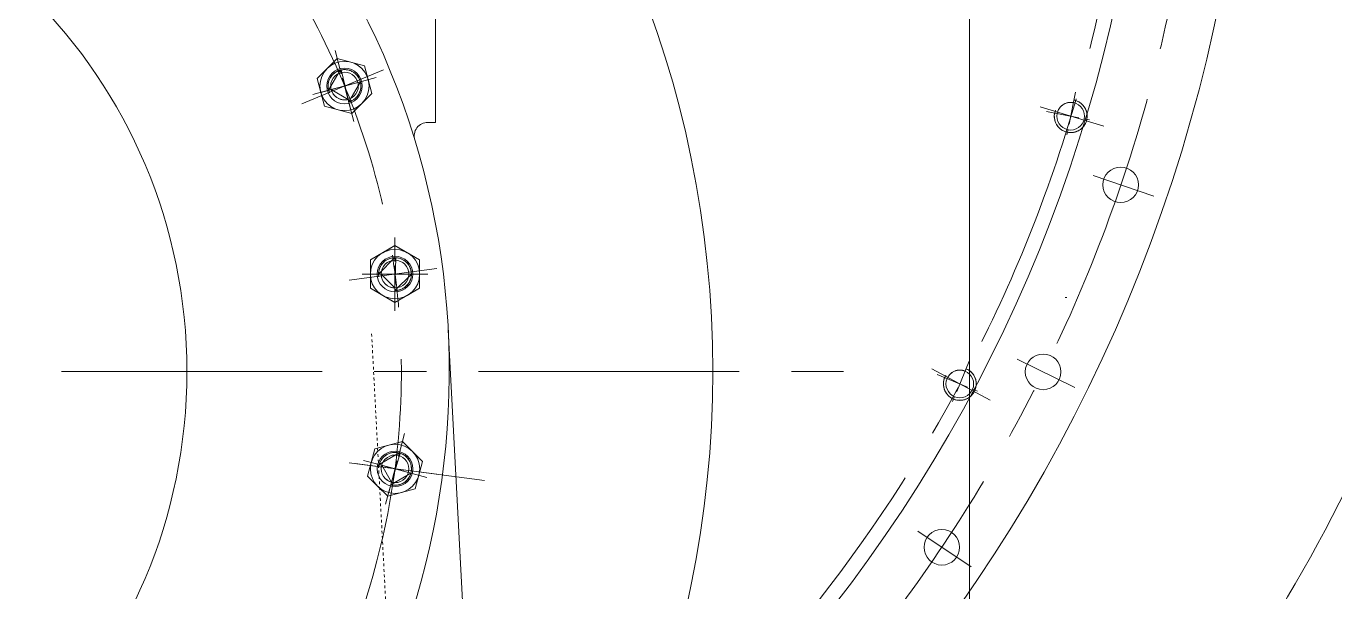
# Model space of a CAD drawing. Header units: inches. Extents: x 0 to 26418, y 0 to 20128.
# Drawn here: x 4138.2 to 4616.2, y 15394.7 to 15601.3 of the extents above; entities that cross this region are included whole.
import ezdxf

# ---------------------------------------------------------------- set-up
doc = ezdxf.new("R2010")
doc.units = ezdxf.units.IN
doc.header["$MEASUREMENT"] = 0
for name, pattern in [('ACAD_ISO02W100', [15, 12, -3]), ('CENTER', [50.8, 31.75, -6.35, 6.35, -6.35]), ('点画线', [18, 12, -2, 2, -2]), ('虚线', [2, 1, -1])]:
    doc.linetypes.add(name, pattern=pattern)
for name, color, linetype, lineweight in [('CAXA1', 5, 'CENTER', 5), ('中心线层', 5, 'CENTER', 5), ('细实线层', 7, 'Continuous', 5), ('虚线层', 6, 'ACAD_ISO02W100', 5)]:
    doc.layers.add(name, color=color, linetype=linetype, lineweight=lineweight)

msp = doc.modelspace()

# ---------------------------------------------------------------- linework, layer by layer
at = {"color": 7, "lineweight": 5}
for p, q in [((4482.73, 15882.91), (4482.73, 15075.18)), ((4287.73, 15634.22), (4287.73, 15566.22)), ((4251.77, 15589.53), (4244.42, 15582.18)), ((4248.09, 15585.86), (4251.77, 15589.53)), ((4251.77, 15589.53), (4251.77, 15589.53)), ((4251.77, 15589.53), (4256.79, 15588.19)), ((4261.8, 15586.84), (4251.77, 15589.53)), ((4244.42, 15582.18), (4248.09, 15585.86)), ((4248.09, 15585.86), (4248.09, 15585.86)), ((4248.66, 15577.94), (4252.9, 15585.29)), ((4250.68, 15584.16), (4250.44, 15583.95)), ((4250.93, 15584.35), (4250.68, 15584.16)), ((4251.19, 15584.53), (4250.93, 15584.35)), ((4251.46, 15584.69), (4251.19, 15584.53)), ((4251.73, 15584.84), (4251.46, 15584.69)), ((4252.02, 15584.98), (4251.73, 15584.84)), ((4252.31, 15585.1), (4252.02, 15584.98)), ((4252.6, 15585.2), (4252.31, 15585.1)), ((4252.9, 15585.29), (4252.6, 15585.2)), ((4253.52, 15585.42), (4253.21, 15585.36)), ((4253.21, 15585.36), (4256.01, 15573.7)), ((4253.83, 15585.46), (4253.52, 15585.42)), ((4254.14, 15585.49), (4253.83, 15585.46)), ((4254.46, 15585.5), (4254.14, 15585.49)), ((4254.77, 15585.49), (4254.46, 15585.5)), ((4255.08, 15585.46), (4254.77, 15585.49)), ((4255.39, 15585.42), (4255.08, 15585.46)), ((4255.7, 15585.36), (4255.39, 15585.42)), ((4256.01, 15585.29), (4255.7, 15585.36)), ((4256.31, 15585.2), (4256.01, 15585.29)), ((4256.61, 15585.1), (4256.31, 15585.2)), ((4256.9, 15584.98), (4256.61, 15585.1)), ((4256.79, 15588.19), (4256.79, 15588.19)), ((4256.79, 15588.19), (4261.8, 15586.84)), ((4257.18, 15584.84), (4256.9, 15584.98)), ((4257.46, 15584.69), (4257.18, 15584.84)), ((4257.72, 15584.53), (4257.46, 15584.69)), ((4257.98, 15584.35), (4257.72, 15584.53)), ((4258.23, 15584.16), (4257.98, 15584.35)), ((4258.47, 15583.95), (4258.23, 15584.16)), ((4261.8, 15586.84), (4261.8, 15586.84)), ((4261.8, 15586.84), (4263.15, 15581.82)), ((4264.49, 15576.81), (4261.8, 15586.84)), ((4245.76, 15577.17), (4244.42, 15582.18)), ((4244.42, 15582.18), (4244.42, 15582.18)), ((4244.42, 15582.18), (4247.11, 15572.15)), ((4248.49, 15580.12), (4248.46, 15579.81)), ((4248.46, 15579.81), (4248.46, 15579.5)), ((4248.46, 15579.5), (4248.46, 15579.18)), ((4248.53, 15580.43), (4248.49, 15580.12)), ((4248.59, 15580.74), (4248.53, 15580.43)), ((4248.66, 15581.05), (4248.59, 15580.74)), ((4248.75, 15581.35), (4248.66, 15581.05)), ((4248.66, 15577.94), (4260.25, 15581.05)), ((4248.85, 15581.65), (4248.75, 15581.35)), ((4248.97, 15581.94), (4248.85, 15581.65)), ((4249.11, 15582.22), (4248.97, 15581.94)), ((4249.26, 15582.5), (4249.11, 15582.22)), ((4249.42, 15582.76), (4249.26, 15582.5)), ((4249.6, 15583.02), (4249.42, 15582.76)), ((4249.79, 15583.27), (4249.6, 15583.02)), ((4250, 15583.51), (4249.79, 15583.27)), ((4250.21, 15583.74), (4250, 15583.51)), ((4250.44, 15583.95), (4250.21, 15583.74)), ((4260.25, 15581.05), (4256.01, 15573.7)), ((4258.7, 15583.74), (4258.47, 15583.95)), ((4258.92, 15583.51), (4258.7, 15583.74)), ((4259.12, 15583.27), (4258.92, 15583.51)), ((4259.31, 15583.02), (4259.12, 15583.27)), ((4259.49, 15582.76), (4259.31, 15583.02)), ((4259.65, 15582.5), (4259.49, 15582.76)), ((4259.8, 15582.22), (4259.65, 15582.5)), ((4259.94, 15581.94), (4259.8, 15582.22)), ((4260.06, 15581.65), (4259.94, 15581.94)), ((4260.16, 15581.35), (4260.06, 15581.65)), ((4260.25, 15581.05), (4260.16, 15581.35)), ((4260.33, 15580.74), (4260.25, 15581.05)), ((4260.38, 15580.43), (4260.33, 15580.74)), ((4260.42, 15580.12), (4260.38, 15580.43)), ((4260.45, 15579.81), (4260.42, 15580.12)), ((4260.46, 15579.5), (4260.45, 15579.81)), ((4260.45, 15579.18), (4260.46, 15579.5)), ((4263.15, 15581.82), (4264.49, 15576.81)), ((4247.11, 15572.15), (4245.76, 15577.17)), ((4245.76, 15577.17), (4245.76, 15577.17)), ((4248.46, 15579.18), (4248.49, 15578.87)), ((4248.49, 15578.87), (4248.53, 15578.56)), ((4248.53, 15578.56), (4248.59, 15578.25)), ((4248.59, 15578.25), (4248.66, 15577.94)), ((4249.58, 15578.19), (4248.66, 15577.94)), ((4255.76, 15574.61), (4249.58, 15578.19)), ((4249.58, 15578.19), (4249.65, 15577.93)), ((4255.76, 15574.61), (4249.58, 15578.19)), ((4249.65, 15577.93), (4249.74, 15577.68)), ((4249.74, 15577.68), (4249.84, 15577.44)), ((4249.84, 15577.44), (4249.95, 15577.2)), ((4249.95, 15577.2), (4250.08, 15576.97)), ((4250.08, 15576.97), (4250.22, 15576.74)), ((4250.22, 15576.74), (4250.37, 15576.53)), ((4250.37, 15576.53), (4250.53, 15576.32)), ((4250.53, 15576.32), (4250.7, 15576.11)), ((4250.7, 15576.11), (4250.88, 15575.92)), ((4250.88, 15575.92), (4251.08, 15575.74)), ((4251.08, 15575.74), (4251.28, 15575.57)), ((4251.28, 15575.57), (4251.49, 15575.41)), ((4251.49, 15575.41), (4251.7, 15575.26)), ((4251.7, 15575.26), (4251.93, 15575.12)), ((4251.93, 15575.12), (4252.16, 15574.99)), ((4252.16, 15574.99), (4252.4, 15574.88)), ((4252.4, 15574.88), (4252.65, 15574.78)), ((4252.65, 15574.78), (4252.89, 15574.69)), ((4252.89, 15574.69), (4253.15, 15574.61)), ((4253.15, 15574.61), (4253.41, 15574.55)), ((4255.51, 15574.55), (4255.76, 15574.61)), ((4256.01, 15573.7), (4255.76, 15574.61)), ((4257.15, 15569.46), (4264.49, 15576.81)), ((4257.72, 15574.46), (4257.98, 15574.64)), ((4257.98, 15574.64), (4258.23, 15574.83)), ((4258.23, 15574.83), (4258.47, 15575.04)), ((4258.47, 15575.04), (4258.7, 15575.25)), ((4258.7, 15575.25), (4258.92, 15575.48)), ((4258.92, 15575.48), (4259.12, 15575.72)), ((4259.12, 15575.72), (4259.31, 15575.97)), ((4259.31, 15575.97), (4259.49, 15576.23)), ((4259.49, 15576.23), (4259.65, 15576.5)), ((4259.65, 15576.5), (4259.8, 15576.77)), ((4259.8, 15576.77), (4259.94, 15577.05)), ((4259.94, 15577.05), (4260.06, 15577.34)), ((4260.06, 15577.34), (4260.16, 15577.64)), ((4260.16, 15577.64), (4260.25, 15577.94)), ((4260.25, 15577.94), (4260.33, 15578.25)), ((4260.33, 15578.25), (4260.38, 15578.56)), ((4260.38, 15578.56), (4260.42, 15578.87)), ((4260.42, 15578.87), (4260.45, 15579.18)), ((4264.49, 15576.81), (4260.82, 15573.13)), ((4264.49, 15576.81), (4264.49, 15576.81)), ((4252.13, 15570.8), (4247.11, 15572.15)), ((4247.11, 15572.15), (4247.11, 15572.15)), ((4247.11, 15572.15), (4257.15, 15569.46)), ((4257.15, 15569.46), (4252.13, 15570.8)), ((4252.13, 15570.8), (4252.13, 15570.8)), ((4253.41, 15574.55), (4253.67, 15574.5)), ((4253.67, 15574.5), (4253.93, 15574.47)), ((4253.93, 15574.47), (4254.19, 15574.45)), ((4254.19, 15574.45), (4254.46, 15574.44)), ((4254.46, 15574.44), (4254.72, 15574.45)), ((4254.72, 15574.45), (4254.98, 15574.47)), ((4254.98, 15574.47), (4255.25, 15574.5)), ((4255.25, 15574.5), (4255.51, 15574.55)), ((4256.01, 15573.7), (4256.31, 15573.79)), ((4256.31, 15573.79), (4256.61, 15573.89)), ((4256.61, 15573.89), (4256.9, 15574.01)), ((4256.9, 15574.01), (4257.18, 15574.15)), ((4260.82, 15573.13), (4257.15, 15569.46)), ((4257.18, 15574.15), (4257.46, 15574.3)), ((4257.46, 15574.3), (4257.72, 15574.46)), ((4260.82, 15573.13), (4260.82, 15573.13)), ((4514.91, 15569.96), (4514.84, 15569.71)), ((4515, 15570.21), (4514.91, 15569.96)), ((4515.1, 15570.46), (4515, 15570.21)), ((4515.21, 15570.7), (4515.1, 15570.46)), ((4515.33, 15570.93), (4515.21, 15570.7)), ((4515.47, 15571.16), (4515.33, 15570.93)), ((4515.61, 15571.38), (4515.47, 15571.16)), ((4515.77, 15571.59), (4515.61, 15571.38)), ((4515.94, 15571.8), (4515.77, 15571.59)), ((4516.12, 15571.99), (4515.94, 15571.8)), ((4516.31, 15572.18), (4516.12, 15571.99)), ((4516.51, 15572.35), (4516.31, 15572.18)), ((4516.72, 15572.51), (4516.51, 15572.35)), ((4516.93, 15572.67), (4516.72, 15572.51)), ((4517.16, 15572.81), (4516.93, 15572.67)), ((4517.39, 15572.94), (4517.16, 15572.81)), ((4517.62, 15573.05), (4517.39, 15572.94)), ((4517.87, 15573.16), (4517.62, 15573.05)), ((4518.12, 15573.25), (4517.87, 15573.16)), ((4518.37, 15573.33), (4518.12, 15573.25)), ((4518.62, 15573.39), (4518.37, 15573.33)), ((4518.88, 15573.44), (4518.62, 15573.39)), ((4519.15, 15573.48), (4518.88, 15573.44)), ((4519.41, 15573.51), (4519.15, 15573.48)), ((4519.67, 15573.52), (4519.41, 15573.51)), ((4519.94, 15573.51), (4519.67, 15573.52)), ((4520.2, 15573.5), (4519.94, 15573.51)), ((4520.46, 15573.47), (4520.2, 15573.5)), ((4520.73, 15573.42), (4520.46, 15573.47)), ((4520.91, 15574.35), (4520.73, 15573.42)), ((4520.73, 15573.42), (4520.73, 15573.42)), ((4521.22, 15574.28), (4520.91, 15574.35)), ((4520.91, 15574.35), (4520.91, 15574.35)), ((4521.52, 15574.2), (4521.22, 15574.28)), ((4521.82, 15574.09), (4521.52, 15574.2)), ((4522.11, 15573.98), (4521.82, 15574.09)), ((4522.39, 15573.85), (4522.11, 15573.98)), ((4522.67, 15573.7), (4522.39, 15573.85)), ((4522.94, 15573.54), (4522.67, 15573.7)), ((4523.2, 15573.36), (4522.94, 15573.54)), ((4523.45, 15573.18), (4523.2, 15573.36)), ((4523.7, 15572.98), (4523.45, 15573.18)), ((4523.93, 15572.76), (4523.7, 15572.98)), ((4524.15, 15572.54), (4523.93, 15572.76)), ((4524.35, 15572.3), (4524.15, 15572.54)), ((4524.55, 15572.06), (4524.35, 15572.3)), ((4524.73, 15571.8), (4524.55, 15572.06)), ((4524.9, 15571.53), (4524.73, 15571.8)), ((4525.05, 15571.26), (4524.9, 15571.53)), ((4525.19, 15570.98), (4525.05, 15571.26)), ((4525.31, 15570.69), (4525.19, 15570.98)), ((4525.42, 15570.39), (4525.31, 15570.69)), ((4525.51, 15570.09), (4525.42, 15570.39)), ((4525.59, 15569.79), (4525.51, 15570.09)), ((4257.15, 15569.46), (4257.15, 15569.46)), ((4287.73, 15566.22), (4284.92, 15566.22)), ((4513.76, 15569.01), (4513.74, 15568.7)), ((4513.74, 15568.7), (4513.74, 15568.39)), ((4513.74, 15568.39), (4513.75, 15568.07)), ((4513.75, 15568.07), (4513.78, 15567.76)), ((4513.8, 15569.33), (4513.76, 15569.01)), ((4513.78, 15567.76), (4513.83, 15567.45)), ((4513.85, 15569.64), (4513.8, 15569.33)), ((4513.83, 15567.45), (4513.89, 15567.14)), ((4514.78, 15569.45), (4513.85, 15569.64)), ((4513.85, 15569.64), (4513.85, 15569.64)), ((4513.89, 15567.14), (4513.96, 15566.84)), ((4513.96, 15566.84), (4514.06, 15566.54)), ((4514.06, 15566.54), (4514.17, 15566.24)), ((4514.17, 15566.24), (4514.29, 15565.95)), ((4514.29, 15565.95), (4514.43, 15565.67)), ((4514.43, 15565.67), (4514.58, 15565.4)), ((4514.58, 15565.4), (4514.75, 15565.13)), ((4514.75, 15565.13), (4514.93, 15564.88)), ((4514.84, 15569.71), (4514.78, 15569.45)), ((4514.78, 15569.45), (4514.78, 15569.45)), ((4524.64, 15565), (4524.81, 15565.26)), ((4524.81, 15565.26), (4524.97, 15565.53)), ((4524.97, 15565.53), (4525.12, 15565.81)), ((4525.12, 15565.81), (4525.25, 15566.1)), ((4525.25, 15566.1), (4525.37, 15566.39)), ((4525.37, 15566.39), (4525.47, 15566.69)), ((4525.47, 15566.69), (4525.55, 15566.99)), ((4525.55, 15566.99), (4525.62, 15567.29)), ((4525.65, 15569.48), (4525.59, 15569.79)), ((4525.62, 15567.29), (4525.68, 15567.6)), ((4525.7, 15569.17), (4525.65, 15569.48)), ((4525.68, 15567.6), (4525.71, 15567.92)), ((4525.73, 15568.86), (4525.7, 15569.17)), ((4525.71, 15567.92), (4525.73, 15568.23)), ((4525.74, 15568.54), (4525.73, 15568.86)), ((4525.73, 15568.23), (4525.74, 15568.54)), ((4514.93, 15564.88), (4515.13, 15564.63)), ((4515.13, 15564.63), (4515.33, 15564.39)), ((4515.33, 15564.39), (4515.55, 15564.17)), ((4515.55, 15564.17), (4515.78, 15563.95)), ((4515.78, 15563.95), (4516.02, 15563.75)), ((4516.02, 15563.75), (4516.28, 15563.57)), ((4516.28, 15563.57), (4516.54, 15563.39)), ((4516.54, 15563.39), (4516.81, 15563.23)), ((4516.81, 15563.23), (4517.09, 15563.08)), ((4517.09, 15563.08), (4517.37, 15562.95)), ((4517.37, 15562.95), (4517.66, 15562.84)), ((4517.66, 15562.84), (4517.96, 15562.73)), ((4517.96, 15562.73), (4518.26, 15562.65)), ((4518.26, 15562.65), (4518.57, 15562.58)), ((4518.57, 15562.58), (4518.57, 15562.58)), ((4518.57, 15562.58), (4518.88, 15562.53)), ((4518.88, 15562.53), (4519.19, 15562.49)), ((4519.19, 15562.49), (4519.5, 15562.47)), ((4519.5, 15562.47), (4519.82, 15562.47)), ((4519.82, 15562.47), (4520.13, 15562.48)), ((4520.13, 15562.48), (4520.44, 15562.51)), ((4520.44, 15562.51), (4520.76, 15562.55)), ((4520.76, 15562.55), (4521.06, 15562.61)), ((4521.06, 15562.61), (4521.37, 15562.69)), ((4521.37, 15562.69), (4521.67, 15562.78)), ((4521.67, 15562.78), (4521.96, 15562.89)), ((4521.96, 15562.89), (4522.25, 15563.02)), ((4522.25, 15563.02), (4522.53, 15563.16)), ((4522.53, 15563.16), (4522.81, 15563.31)), ((4522.81, 15563.31), (4523.07, 15563.48)), ((4523.07, 15563.48), (4523.33, 15563.66)), ((4523.33, 15563.66), (4523.58, 15563.85)), ((4523.58, 15563.85), (4523.81, 15564.06)), ((4523.81, 15564.06), (4524.04, 15564.28)), ((4524.04, 15564.28), (4524.25, 15564.51)), ((4524.25, 15564.51), (4524.45, 15564.75)), ((4524.45, 15564.75), (4524.64, 15565)), ((4272.9, 15521.18), (4263.9, 15515.98)), ((4263.9, 15515.98), (4268.4, 15518.58)), ((4268.4, 15518.58), (4272.9, 15521.18)), ((4268.4, 15518.58), (4268.4, 15518.58)), ((4272.9, 15521.18), (4272.9, 15521.18)), ((4272.9, 15521.18), (4277.4, 15518.58)), ((4281.9, 15515.98), (4272.9, 15521.18)), ((4277.4, 15518.58), (4277.4, 15518.58)), ((4277.4, 15518.58), (4281.9, 15515.98)), ((4263.9, 15510.79), (4263.9, 15515.98)), ((4263.9, 15515.98), (4263.9, 15515.98)), ((4263.9, 15515.98), (4263.9, 15505.59)), ((4266.9, 15510.79), (4272.9, 15516.79)), ((4267.19, 15512.64), (4267.1, 15512.34)), ((4267.3, 15512.94), (4267.19, 15512.64)), ((4267.42, 15513.23), (4267.3, 15512.94)), ((4267.55, 15513.51), (4267.42, 15513.23)), ((4267.7, 15513.79), (4267.55, 15513.51)), ((4267.87, 15514.05), (4267.7, 15513.79)), ((4268.05, 15514.31), (4267.87, 15514.05)), ((4268.24, 15514.56), (4268.05, 15514.31)), ((4268.44, 15514.8), (4268.24, 15514.56)), ((4268.66, 15515.03), (4268.44, 15514.8)), ((4268.89, 15515.25), (4268.66, 15515.03)), ((4269.12, 15515.45), (4268.89, 15515.25)), ((4269.37, 15515.64), (4269.12, 15515.45)), ((4269.63, 15515.82), (4269.37, 15515.64)), ((4269.9, 15515.98), (4269.63, 15515.82)), ((4270.18, 15516.13), (4269.9, 15515.98)), ((4270.46, 15516.27), (4270.18, 15516.13)), ((4270.75, 15516.39), (4270.46, 15516.27)), ((4271.05, 15516.49), (4270.75, 15516.39)), ((4271.35, 15516.58), (4271.05, 15516.49)), ((4271.65, 15516.66), (4271.35, 15516.58)), ((4271.96, 15516.71), (4271.65, 15516.66)), ((4272.27, 15516.75), (4271.96, 15516.71)), ((4272.59, 15516.78), (4272.27, 15516.75)), ((4272.9, 15516.79), (4272.59, 15516.78)), ((4273.21, 15516.78), (4272.9, 15504.79)), ((4273.53, 15516.75), (4273.21, 15516.78)), ((4273.84, 15516.71), (4273.53, 15516.75)), ((4274.15, 15516.66), (4273.84, 15516.71)), ((4274.45, 15516.58), (4274.15, 15516.66)), ((4274.75, 15516.49), (4274.45, 15516.58)), ((4275.05, 15516.39), (4274.75, 15516.49)), ((4275.34, 15516.27), (4275.05, 15516.39)), ((4275.62, 15516.13), (4275.34, 15516.27)), ((4275.9, 15515.98), (4275.62, 15516.13)), ((4276.17, 15515.82), (4275.9, 15515.98)), ((4276.43, 15515.64), (4276.17, 15515.82)), ((4276.68, 15515.45), (4276.43, 15515.64)), ((4276.91, 15515.25), (4276.68, 15515.45)), ((4277.14, 15515.03), (4276.91, 15515.25)), ((4277.36, 15514.8), (4277.14, 15515.03)), ((4277.56, 15514.56), (4277.36, 15514.8)), ((4277.75, 15514.31), (4277.56, 15514.56)), ((4277.93, 15514.05), (4277.75, 15514.31)), ((4278.1, 15513.79), (4277.93, 15514.05)), ((4278.25, 15513.51), (4278.1, 15513.79)), ((4278.38, 15513.23), (4278.25, 15513.51)), ((4278.5, 15512.94), (4278.38, 15513.23)), ((4278.61, 15512.64), (4278.5, 15512.94)), ((4278.7, 15512.34), (4278.61, 15512.64)), ((4281.9, 15515.98), (4281.9, 15515.98)), ((4281.9, 15515.98), (4281.9, 15510.79)), ((4281.9, 15505.59), (4281.9, 15515.98)), ((4263.9, 15505.59), (4263.9, 15510.79)), ((4263.9, 15510.79), (4263.9, 15510.79)), ((4266.91, 15511.1), (4266.9, 15510.79)), ((4267.85, 15510.79), (4266.9, 15510.79)), ((4266.9, 15510.79), (4278.9, 15510.79)), ((4266.93, 15511.41), (4266.91, 15511.1)), ((4266.97, 15511.73), (4266.93, 15511.41)), ((4267.03, 15512.03), (4266.97, 15511.73)), ((4267.1, 15512.34), (4267.03, 15512.03)), ((4272.9, 15505.73), (4267.85, 15510.79)), ((4267.85, 15510.79), (4267.85, 15510.52)), ((4272.9, 15505.73), (4267.85, 15510.79)), ((4267.85, 15510.52), (4267.87, 15510.26)), ((4267.87, 15510.26), (4267.91, 15510)), ((4267.91, 15510), (4267.96, 15509.74)), ((4267.96, 15509.74), (4268.02, 15509.48)), ((4268.02, 15509.48), (4268.09, 15509.23)), ((4268.09, 15509.23), (4268.18, 15508.98)), ((4268.18, 15508.98), (4268.28, 15508.73)), ((4268.28, 15508.73), (4268.4, 15508.49)), ((4268.4, 15508.49), (4268.52, 15508.26)), ((4268.52, 15508.26), (4268.66, 15508.03)), ((4268.66, 15508.03), (4268.81, 15507.82)), ((4268.81, 15507.82), (4268.97, 15507.61)), ((4278.9, 15510.79), (4272.9, 15504.79)), ((4277.93, 15507.52), (4278.1, 15507.79)), ((4278.1, 15507.79), (4278.25, 15508.06)), ((4278.25, 15508.06), (4278.38, 15508.35)), ((4278.38, 15508.35), (4278.5, 15508.64)), ((4278.5, 15508.64), (4278.61, 15508.93)), ((4278.61, 15508.93), (4278.7, 15509.23)), ((4278.77, 15512.03), (4278.7, 15512.34)), ((4278.7, 15509.23), (4278.77, 15509.54)), ((4278.83, 15511.73), (4278.77, 15512.03)), ((4278.77, 15509.54), (4278.83, 15509.85)), ((4278.87, 15511.41), (4278.83, 15511.73)), ((4278.83, 15509.85), (4278.87, 15510.16)), ((4278.89, 15511.1), (4278.87, 15511.41)), ((4278.87, 15510.16), (4278.89, 15510.47)), ((4278.9, 15510.79), (4278.89, 15511.1)), ((4278.89, 15510.47), (4278.9, 15510.79)), ((4281.9, 15510.79), (4281.9, 15505.59)), ((4268.4, 15502.99), (4263.9, 15505.59)), ((4263.9, 15505.59), (4263.9, 15505.59)), ((4263.9, 15505.59), (4272.9, 15500.39)), ((4272.9, 15500.39), (4268.4, 15502.99)), ((4268.4, 15502.99), (4268.4, 15502.99)), ((4268.97, 15507.61), (4269.14, 15507.41)), ((4269.14, 15507.41), (4269.33, 15507.21)), ((4269.33, 15507.21), (4269.52, 15507.03)), ((4269.52, 15507.03), (4269.72, 15506.86)), ((4269.72, 15506.86), (4269.93, 15506.7)), ((4269.93, 15506.7), (4270.15, 15506.55)), ((4270.15, 15506.55), (4270.37, 15506.41)), ((4270.37, 15506.41), (4270.61, 15506.28)), ((4270.61, 15506.28), (4270.84, 15506.17)), ((4270.84, 15506.17), (4271.09, 15506.07)), ((4271.09, 15506.07), (4271.34, 15505.98)), ((4271.34, 15505.98), (4271.59, 15505.91)), ((4271.59, 15505.91), (4271.85, 15505.84)), ((4271.85, 15505.84), (4272.11, 15505.8)), ((4272.11, 15505.8), (4272.37, 15505.76)), ((4272.37, 15505.76), (4272.64, 15505.74)), ((4272.64, 15505.74), (4272.9, 15505.73)), ((4272.9, 15504.79), (4272.9, 15505.73)), ((4272.9, 15500.39), (4281.9, 15505.59)), ((4272.9, 15504.79), (4273.21, 15504.79)), ((4277.4, 15502.99), (4272.9, 15500.39)), ((4273.21, 15504.79), (4273.53, 15504.82)), ((4273.53, 15504.82), (4273.84, 15504.86)), ((4273.84, 15504.86), (4274.15, 15504.92)), ((4274.15, 15504.92), (4274.45, 15504.99)), ((4274.45, 15504.99), (4274.75, 15505.08)), ((4274.75, 15505.08), (4275.05, 15505.18)), ((4275.05, 15505.18), (4275.34, 15505.31)), ((4275.34, 15505.31), (4275.62, 15505.44)), ((4275.62, 15505.44), (4275.9, 15505.59)), ((4275.9, 15505.59), (4276.17, 15505.75)), ((4276.17, 15505.75), (4276.43, 15505.93)), ((4276.43, 15505.93), (4276.68, 15506.12)), ((4276.68, 15506.12), (4276.91, 15506.33)), ((4276.91, 15506.33), (4277.14, 15506.54)), ((4277.14, 15506.54), (4277.36, 15506.77)), ((4277.36, 15506.77), (4277.56, 15507.01)), ((4281.9, 15505.59), (4277.4, 15502.99)), ((4277.4, 15502.99), (4277.4, 15502.99)), ((4277.56, 15507.01), (4277.75, 15507.26)), ((4277.75, 15507.26), (4277.93, 15507.52)), ((4281.9, 15505.59), (4281.9, 15505.59)), ((4272.9, 15500.39), (4272.9, 15500.39)), ((4292.33, 15490.4), (4310.98, 15134.69)), ((4475.75, 15474.33), (4475.56, 15474.14)), ((4475.95, 15474.51), (4475.75, 15474.33)), ((4476.15, 15474.67), (4475.95, 15474.51)), ((4476.37, 15474.83), (4476.15, 15474.67)), ((4476.59, 15474.97), (4476.37, 15474.83)), ((4476.82, 15475.11), (4476.59, 15474.97)), ((4477.05, 15475.23), (4476.82, 15475.11)), ((4477.3, 15475.33), (4477.05, 15475.23)), ((4477.54, 15475.43), (4477.3, 15475.33)), ((4477.79, 15475.51), (4477.54, 15475.43)), ((4478.05, 15475.58), (4477.79, 15475.51)), ((4478.31, 15475.63), (4478.05, 15475.58)), ((4478.57, 15475.67), (4478.31, 15475.63)), ((4478.83, 15475.7), (4478.57, 15475.67)), ((4479.1, 15475.72), (4478.83, 15475.7)), ((4479.36, 15475.72), (4479.1, 15475.72)), ((4479.63, 15475.7), (4479.36, 15475.72)), ((4479.89, 15475.67), (4479.63, 15475.7)), ((4480.15, 15475.63), (4479.89, 15475.67)), ((4480.41, 15475.58), (4480.15, 15475.63)), ((4480.66, 15475.51), (4480.41, 15475.58)), ((4480.92, 15475.43), (4480.66, 15475.51)), ((4481.16, 15475.33), (4480.92, 15475.43)), ((4481.53, 15476.21), (4481.16, 15475.33)), ((4481.16, 15475.33), (4481.16, 15475.33)), ((4481.81, 15476.08), (4481.53, 15476.21)), ((4481.53, 15476.21), (4481.53, 15476.21)), ((4482.09, 15475.94), (4481.81, 15476.08)), ((4482.36, 15475.78), (4482.09, 15475.94)), ((4482.63, 15475.61), (4482.36, 15475.78)), ((4482.88, 15475.42), (4482.63, 15475.61)), ((4483.13, 15475.23), (4482.88, 15475.42)), ((4483.36, 15475.02), (4483.13, 15475.23)), ((4483.58, 15474.79), (4483.36, 15475.02)), ((4483.79, 15474.56), (4483.58, 15474.79)), ((4483.99, 15474.32), (4483.79, 15474.56)), ((4484.17, 15474.06), (4483.99, 15474.32)), ((4473.25, 15471.14), (4473.23, 15470.82)), ((4473.23, 15470.82), (4473.23, 15470.51)), ((4473.23, 15470.51), (4473.25, 15470.19)), ((4473.28, 15471.45), (4473.25, 15471.14)), ((4473.25, 15470.19), (4473.28, 15469.88)), ((4473.33, 15471.76), (4473.28, 15471.45)), ((4473.28, 15469.88), (4473.33, 15469.57)), ((4473.4, 15472.07), (4473.33, 15471.76)), ((4473.33, 15469.57), (4473.4, 15469.26)), ((4473.48, 15472.37), (4473.4, 15472.07)), ((4473.57, 15472.67), (4473.48, 15472.37)), ((4473.69, 15472.96), (4473.57, 15472.67)), ((4474.56, 15472.6), (4473.69, 15472.96)), ((4473.69, 15472.96), (4473.69, 15472.96)), ((4474.67, 15472.84), (4474.56, 15472.6)), ((4474.56, 15472.6), (4474.56, 15472.6)), ((4474.79, 15473.08), (4474.67, 15472.84)), ((4474.92, 15473.3), (4474.79, 15473.08)), ((4475.07, 15473.53), (4474.92, 15473.3)), ((4475.22, 15473.74), (4475.07, 15473.53)), ((4475.39, 15473.95), (4475.22, 15473.74)), ((4475.56, 15474.14), (4475.39, 15473.95)), ((4484.35, 15473.8), (4484.17, 15474.06)), ((4484.5, 15473.53), (4484.35, 15473.8)), ((4484.64, 15473.25), (4484.5, 15473.53)), ((4484.77, 15472.96), (4484.64, 15473.25)), ((4484.89, 15472.67), (4484.77, 15472.96)), ((4484.98, 15472.37), (4484.89, 15472.67)), ((4485.06, 15472.07), (4484.98, 15472.37)), ((4485.13, 15471.76), (4485.06, 15472.07)), ((4485.06, 15469.26), (4485.13, 15469.57)), ((4485.18, 15471.45), (4485.13, 15471.76)), ((4485.13, 15469.57), (4485.18, 15469.88)), ((4485.21, 15471.14), (4485.18, 15471.45)), ((4485.18, 15469.88), (4485.21, 15470.19)), ((4485.23, 15470.82), (4485.21, 15471.14)), ((4485.21, 15470.19), (4485.23, 15470.51)), ((4485.23, 15470.51), (4485.23, 15470.82)), ((4473.4, 15469.26), (4473.48, 15468.96)), ((4473.48, 15468.96), (4473.57, 15468.66)), ((4473.57, 15468.66), (4473.69, 15468.37)), ((4473.69, 15468.37), (4473.81, 15468.08)), ((4473.81, 15468.08), (4473.96, 15467.8)), ((4473.96, 15467.8), (4474.11, 15467.53)), ((4474.11, 15467.53), (4474.28, 15467.27)), ((4474.28, 15467.27), (4474.47, 15467.01)), ((4474.47, 15467.01), (4474.67, 15466.77)), ((4474.67, 15466.77), (4474.88, 15466.53)), ((4474.88, 15466.53), (4475.1, 15466.31)), ((4475.1, 15466.31), (4475.33, 15466.1)), ((4475.33, 15466.1), (4475.58, 15465.9)), ((4475.58, 15465.9), (4475.83, 15465.72)), ((4475.83, 15465.72), (4476.09, 15465.55)), ((4476.09, 15465.55), (4476.37, 15465.39)), ((4476.37, 15465.39), (4476.65, 15465.25)), ((4476.65, 15465.25), (4476.93, 15465.12)), ((4476.93, 15465.12), (4476.93, 15465.12)), ((4476.93, 15465.12), (4477.23, 15465.01)), ((4477.23, 15465.01), (4477.53, 15464.91)), ((4477.53, 15464.91), (4477.83, 15464.83)), ((4477.83, 15464.83), (4478.14, 15464.77)), ((4478.14, 15464.77), (4478.45, 15464.72)), ((4478.45, 15464.72), (4478.76, 15464.68)), ((4478.76, 15464.68), (4479.07, 15464.67)), ((4479.07, 15464.67), (4479.39, 15464.67)), ((4479.39, 15464.67), (4479.7, 15464.68)), ((4479.7, 15464.68), (4480.01, 15464.72)), ((4480.01, 15464.72), (4480.32, 15464.77)), ((4480.32, 15464.77), (4480.63, 15464.83)), ((4480.63, 15464.83), (4480.93, 15464.91)), ((4480.93, 15464.91), (4481.23, 15465.01)), ((4481.23, 15465.01), (4481.53, 15465.12)), ((4481.53, 15465.12), (4481.81, 15465.25)), ((4481.81, 15465.25), (4482.09, 15465.39)), ((4482.09, 15465.39), (4482.36, 15465.55)), ((4482.36, 15465.55), (4482.63, 15465.72)), ((4482.63, 15465.72), (4482.88, 15465.9)), ((4482.88, 15465.9), (4483.13, 15466.1)), ((4483.13, 15466.1), (4483.36, 15466.31)), ((4483.36, 15466.31), (4483.58, 15466.53)), ((4483.58, 15466.53), (4483.79, 15466.77)), ((4483.79, 15466.77), (4483.99, 15467.01)), ((4483.99, 15467.01), (4484.17, 15467.27)), ((4484.17, 15467.27), (4484.35, 15467.53)), ((4484.35, 15467.53), (4484.5, 15467.8)), ((4484.5, 15467.8), (4484.64, 15468.08)), ((4484.64, 15468.08), (4484.77, 15468.37)), ((4484.77, 15468.37), (4484.89, 15468.66)), ((4484.89, 15468.66), (4484.98, 15468.96)), ((4484.98, 15468.96), (4485.06, 15469.26)), ((4265.58, 15446.99), (4262.89, 15436.96)), ((4264.24, 15441.97), (4265.58, 15446.99)), ((4275.62, 15449.68), (4265.58, 15446.99)), ((4265.58, 15446.99), (4270.6, 15448.34)), ((4265.58, 15446.99), (4265.58, 15446.99)), ((4270.6, 15448.34), (4275.62, 15449.68)), ((4270.6, 15448.34), (4270.6, 15448.34)), ((4271.68, 15445.51), (4271.38, 15445.44)), ((4271.99, 15445.57), (4271.68, 15445.51)), ((4272.3, 15445.61), (4271.99, 15445.57)), ((4272.62, 15445.64), (4272.3, 15445.61)), ((4272.93, 15445.65), (4272.62, 15445.64)), ((4273.25, 15445.64), (4272.93, 15445.65)), ((4273.56, 15445.61), (4273.25, 15445.64)), ((4273.87, 15445.57), (4273.56, 15445.61)), ((4274.18, 15445.51), (4273.87, 15445.57)), ((4274.48, 15445.44), (4274.18, 15445.51)), ((4275.62, 15449.68), (4275.62, 15449.68)), ((4275.62, 15449.68), (4279.3, 15446.01)), ((4282.97, 15442.34), (4275.62, 15449.68)), ((4279.3, 15446.01), (4279.3, 15446.01)), ((4279.3, 15446.01), (4282.97, 15442.34)), ((4262.89, 15436.96), (4264.24, 15441.97)), ((4264.24, 15441.97), (4264.24, 15441.97)), ((4267.14, 15441.2), (4274.48, 15445.44)), ((4267.23, 15441.5), (4267.14, 15441.2)), ((4268.05, 15440.95), (4267.14, 15441.2)), ((4267.14, 15441.2), (4278.73, 15438.09)), ((4267.33, 15441.8), (4267.23, 15441.5)), ((4267.45, 15442.09), (4267.33, 15441.8)), ((4267.59, 15442.37), (4267.45, 15442.09)), ((4267.74, 15442.65), (4267.59, 15442.37)), ((4267.9, 15442.91), (4267.74, 15442.65)), ((4268.08, 15443.17), (4267.9, 15442.91)), ((4268.05, 15440.95), (4267.99, 15440.7)), ((4271.62, 15434.76), (4268.05, 15440.95)), ((4271.62, 15434.76), (4268.05, 15440.95)), ((4268.27, 15443.42), (4268.08, 15443.17)), ((4268.47, 15443.66), (4268.27, 15443.42)), ((4268.69, 15443.89), (4268.47, 15443.66)), ((4268.92, 15444.1), (4268.69, 15443.89)), ((4269.16, 15444.31), (4268.92, 15444.1)), ((4269.41, 15444.5), (4269.16, 15444.31)), ((4269.66, 15444.68), (4269.41, 15444.5)), ((4269.93, 15444.84), (4269.66, 15444.68)), ((4270.21, 15444.99), (4269.93, 15444.84)), ((4270.49, 15445.13), (4270.21, 15444.99)), ((4270.78, 15445.25), (4270.49, 15445.13)), ((4271.08, 15445.35), (4270.78, 15445.25)), ((4271.38, 15445.44), (4271.08, 15445.35)), ((4274.79, 15445.35), (4271.38, 15433.85)), ((4275.08, 15445.25), (4274.79, 15445.35)), ((4275.37, 15445.13), (4275.08, 15445.25)), ((4275.66, 15444.99), (4275.37, 15445.13)), ((4275.93, 15444.84), (4275.66, 15444.99)), ((4276.2, 15444.68), (4275.93, 15444.84)), ((4276.46, 15444.5), (4276.2, 15444.68)), ((4276.71, 15444.31), (4276.46, 15444.5)), ((4276.95, 15444.1), (4276.71, 15444.31)), ((4277.17, 15443.89), (4276.95, 15444.1)), ((4277.39, 15443.66), (4277.17, 15443.89)), ((4277.59, 15443.42), (4277.39, 15443.66)), ((4277.79, 15443.17), (4277.59, 15443.42)), ((4277.96, 15442.91), (4277.79, 15443.17)), ((4278.13, 15442.65), (4277.96, 15442.91)), ((4278.28, 15442.37), (4278.13, 15442.65)), ((4278.41, 15442.09), (4278.28, 15442.37)), ((4278.53, 15441.8), (4278.41, 15442.09)), ((4278.64, 15441.5), (4278.53, 15441.8)), ((4278.73, 15441.2), (4278.64, 15441.5)), ((4278.8, 15440.89), (4278.73, 15441.2)), ((4278.86, 15440.58), (4278.8, 15440.89)), ((4280.28, 15432.3), (4282.97, 15442.34)), ((4282.97, 15442.34), (4281.63, 15437.32)), ((4282.97, 15442.34), (4282.97, 15442.34)), ((4266.57, 15433.28), (4262.89, 15436.96)), ((4262.89, 15436.96), (4262.89, 15436.96)), ((4262.89, 15436.96), (4270.24, 15429.61)), ((4267.89, 15439.91), (4267.88, 15439.65)), ((4267.88, 15439.65), (4267.89, 15439.38)), ((4267.91, 15440.17), (4267.89, 15439.91)), ((4267.89, 15439.38), (4267.91, 15439.12)), ((4267.94, 15440.44), (4267.91, 15440.17)), ((4267.91, 15439.12), (4267.94, 15438.86)), ((4267.99, 15440.7), (4267.94, 15440.44)), ((4267.94, 15438.86), (4267.99, 15438.59)), ((4267.99, 15438.59), (4268.05, 15438.34)), ((4268.05, 15438.34), (4268.13, 15438.08)), ((4268.13, 15438.08), (4268.21, 15437.83)), ((4268.21, 15437.83), (4268.32, 15437.59)), ((4268.32, 15437.59), (4268.43, 15437.35)), ((4268.43, 15437.35), (4268.56, 15437.12)), ((4268.56, 15437.12), (4268.69, 15436.89)), ((4268.69, 15436.89), (4268.84, 15436.68)), ((4268.84, 15436.68), (4269.01, 15436.47)), ((4269.01, 15436.47), (4269.18, 15436.26)), ((4269.18, 15436.26), (4269.36, 15436.07)), ((4269.36, 15436.07), (4269.55, 15435.89)), ((4278.73, 15438.09), (4271.38, 15433.85)), ((4277.59, 15435.87), (4277.79, 15436.12)), ((4277.79, 15436.12), (4277.96, 15436.38)), ((4277.96, 15436.38), (4278.13, 15436.65)), ((4278.13, 15436.65), (4278.28, 15436.92)), ((4278.28, 15436.92), (4278.41, 15437.21)), ((4278.41, 15437.21), (4278.53, 15437.5)), ((4278.53, 15437.5), (4278.64, 15437.79)), ((4278.64, 15437.79), (4278.73, 15438.09)), ((4278.73, 15438.09), (4278.8, 15438.4)), ((4278.8, 15438.4), (4278.86, 15438.71)), ((4278.9, 15440.27), (4278.86, 15440.58)), ((4278.86, 15438.71), (4278.9, 15439.02)), ((4278.92, 15439.96), (4278.9, 15440.27)), ((4278.9, 15439.02), (4278.92, 15439.33)), ((4278.93, 15439.65), (4278.92, 15439.96)), ((4278.92, 15439.33), (4278.93, 15439.65)), ((4281.63, 15437.32), (4280.28, 15432.3)), ((4270.24, 15429.61), (4266.57, 15433.28)), ((4266.57, 15433.28), (4266.57, 15433.28)), ((4269.55, 15435.89), (4269.75, 15435.72)), ((4269.75, 15435.72), (4269.96, 15435.56)), ((4269.96, 15435.56), (4270.18, 15435.41)), ((4270.18, 15435.41), (4270.41, 15435.27)), ((4270.24, 15429.61), (4280.28, 15432.3)), ((4270.41, 15435.27), (4270.64, 15435.14)), ((4270.64, 15435.14), (4270.88, 15435.03)), ((4270.88, 15435.03), (4271.12, 15434.93)), ((4271.12, 15434.93), (4271.37, 15434.84)), ((4271.37, 15434.84), (4271.62, 15434.76)), ((4271.38, 15433.85), (4271.62, 15434.76)), ((4271.38, 15433.85), (4271.68, 15433.78)), ((4271.68, 15433.78), (4271.99, 15433.72)), ((4271.99, 15433.72), (4272.3, 15433.68)), ((4272.3, 15433.68), (4272.62, 15433.65)), ((4272.62, 15433.65), (4272.93, 15433.65)), ((4272.93, 15433.65), (4273.25, 15433.65)), ((4273.25, 15433.65), (4273.56, 15433.68)), ((4273.56, 15433.68), (4273.87, 15433.72)), ((4273.87, 15433.72), (4274.18, 15433.78)), ((4274.18, 15433.78), (4274.48, 15433.85)), ((4274.48, 15433.85), (4274.79, 15433.94)), ((4274.79, 15433.94), (4275.08, 15434.04)), ((4275.08, 15434.04), (4275.37, 15434.16)), ((4280.28, 15432.3), (4275.26, 15430.95)), ((4275.37, 15434.16), (4275.66, 15434.3)), ((4275.66, 15434.3), (4275.93, 15434.45)), ((4275.93, 15434.45), (4276.2, 15434.61)), ((4276.2, 15434.61), (4276.46, 15434.79)), ((4276.46, 15434.79), (4276.71, 15434.98)), ((4276.71, 15434.98), (4276.95, 15435.19)), ((4276.95, 15435.19), (4277.17, 15435.4)), ((4277.17, 15435.4), (4277.39, 15435.63)), ((4277.39, 15435.63), (4277.59, 15435.87)), ((4280.28, 15432.3), (4280.28, 15432.3)), ((4275.26, 15430.95), (4270.24, 15429.61)), ((4270.24, 15429.61), (4270.24, 15429.61)), ((4275.26, 15430.95), (4275.26, 15430.95))]:
    msp.add_line(p, q, dxfattribs=at)
for centre, radius in [((4002.73, 15475.18), 386.26), ((4002.73, 15475.18), 194.17), ((4254.46, 15579.5), 9), ((4254.46, 15579.5), 6.5), ((4254.46, 15579.5), 5.05), ((4519.74, 15568.47), 5.05), ((4537.97, 15543.4), 6.5), ((4272.9, 15510.79), 9), ((4272.9, 15510.79), 6.5), ((4272.9, 15510.79), 5.05), ((4509.65, 15475.06), 6.5), ((4479.23, 15470.66), 5.05), ((4272.93, 15439.65), 9), ((4272.93, 15439.65), 6.5), ((4272.93, 15439.65), 5.05), ((4472.66, 15411), 6.5)]:
    msp.add_circle(centre, radius, dxfattribs=at)
for centre, radius, start, end in [((4002.99, 15725.22), 582.5, 301.35579, 238.58501), ((4002.46, 15725.22), 546, 303.5084, 236.556), ((4002.73, 15475.22), 290, 148.6687, 31.3333), ((4284.92, 15561.22), 5, 90, 196.949)]:
    msp.add_arc(centre, radius, start, end, dxfattribs=at)
msp.add_open_spline([(4417.27, 16139.5), (4382.18, 16177.06), (4302.01, 16244.38), (4159.39, 16311.95), (4001.93, 16339.1), (3841.62, 16322.69), (3689.54, 16265.51), (3556.26, 16170.03), (3451.48, 16042.06), (3382.93, 15890.15), (3354.29, 15724.24), (3373.75, 15555.77), (3434.64, 15396.58), (3535.87, 15257.81), (3670.32, 15149.21), (3829.4, 15078.83), (4002.38, 15051.32), (4177.64, 15070.42), (4343.16, 15134.22), (4487.22, 15239.67), (4600.08, 15379.45), (4673.27, 15544.76), (4691.55, 15664.49), (4693.22, 15724.42)], degree=3, knots=[0, 0, 0, 0, 6187.666026, 12450.355458, 18783.77638, 25175.55398, 31622.065679, 38124.713595, 44683.237858, 51298.550922, 57973.870728, 64697.019294, 71462.748657, 78273.501796, 85129.278897, 92030.080145, 98977.285843, 105969.701152, 113006.622999, 120087.951186, 127214.495945, 134386.492849, 141603.663266, 141603.663266, 141603.663266, 141603.663266], dxfattribs=at)
at = {"layer": 'CAXA1', "linetype": 'CENTER', "lineweight": 5, "ltscale": 3}
for p, q in [((4238.86, 15573.04), (4268.67, 15585.38)), ((4508.63, 15571.84), (4531.81, 15564.8)), ((4527.92, 15546.81), (4550.16, 15539.26)), ((4256.16, 15508.58), (4288.15, 15512.79)), ((4500.14, 15479.75), (4521.2, 15469.36)), ((3541.43, 15475.22), (4451.37, 15475.22)), ((4468.99, 15476.14), (4490.35, 15464.72)), ((4256.2, 15441.85), (4288.19, 15437.64)), ((4258.36, 15441.56), (4305.61, 15435.34)), ((4463.84, 15416.89), (4483.37, 15403.84))]:
    msp.add_line(p, q, dxfattribs=at)
for radius in [565, 540]:
    msp.add_circle((4002.99, 15725.22), radius, dxfattribs=at)
msp.add_arc((4002.73, 15475.22), 272.5, 148.6693, 31.3334, dxfattribs=at)
at = {"layer": '中心线层', "color": 7, "linetype": '点画线', "lineweight": 5}
for p, q in [((4257.92, 15566.56), (4250.99, 15592.43)), ((4256.79, 15570.8), (4252.13, 15588.19)), ((4266.05, 15582.6), (4242.87, 15576.39)), ((4245.76, 15577.17), (4263.15, 15581.82)), ((4521.5, 15577.29), (4517.98, 15559.64)), ((4510.91, 15570.22), (4528.57, 15566.71)), ((4272.9, 15497.39), (4272.9, 15524.18)), ((4272.9, 15501.79), (4272.9, 15519.79)), ((4284.9, 15510.79), (4260.9, 15510.79)), ((4263.9, 15510.79), (4281.9, 15510.79)), ((4482.67, 15478.98), (4475.79, 15462.35)), ((4470.91, 15474.11), (4487.54, 15467.22)), ((4269.47, 15426.71), (4276.4, 15452.58)), ((4270.6, 15430.95), (4275.26, 15448.34)), ((4284.52, 15436.54), (4261.34, 15442.75)), ((4264.24, 15441.97), (4281.63, 15437.32))]:
    msp.add_line(p, q, dxfattribs=at)
at = {"layer": '细实线层', "color": 7, "lineweight": 5}
for centre, start, end in [((4254.46, 15579.5), 285, 205), ((4519.74, 15568.47), 158.75, 78.75), ((4272.9, 15510.79), 270, 190), ((4479.23, 15470.66), 147.5, 67.5), ((4272.93, 15439.65), 255, 175)]:
    msp.add_arc(centre, 6, start, end, dxfattribs=at)
at = {"layer": '虚线层', "color": 7, "linetype": '虚线', "lineweight": 5}
for p, q in [((4518.28, 15502.24), (4517.76, 15502.24)), ((4518.28, 15502.23), (4517.76, 15502.23)), ((4264.37, 15488.93), (4283.41, 15125.74))]:
    msp.add_line(p, q, dxfattribs=at)

doc.saveas('drawing.dxf')
